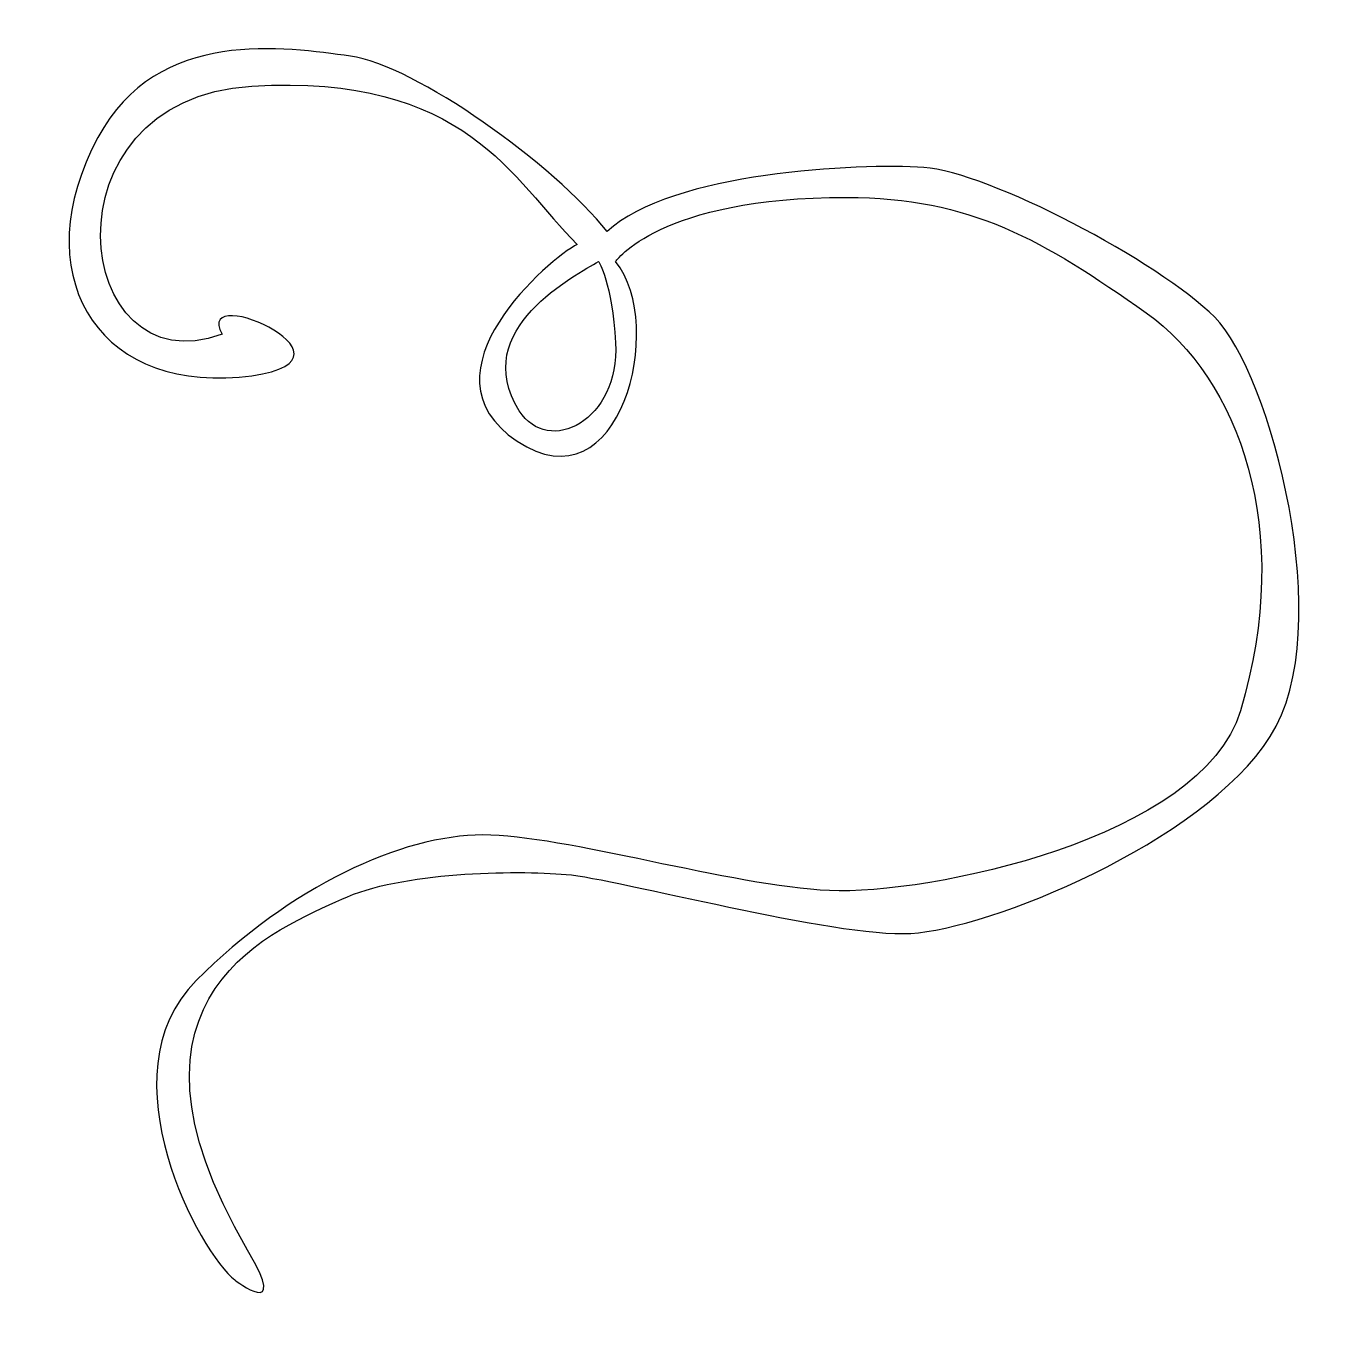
# Model space of a CAD drawing. Header units: centimetres. Extents: x -10.6 to 10.6, y -10.5 to 10.4.
import ezdxf

# ---------------------------------------------------------------- set-up
doc = ezdxf.new("R2010")
doc.units = ezdxf.units.CM
doc.header["$MEASUREMENT"] = 0
doc.layers.add('Camada 1', color=7, linetype='Continuous')

msp = doc.modelspace()

# ---------------------------------------------------------------- linework, layer by layer
at = {"layer": 'Camada 1'}
for points, knots in [([(-7.26552, -9.85675), (-7.81953, -9.44125), (-9.41132, -6.53372), (-7.88877, -5.01218), (-7.88877, -5.01218), (-6.36625, -3.48866), (-4.56772, -2.65863), (-3.25195, -2.65863), (-3.25195, -2.65863), (-1.93618, -2.65863), (0.7626, -3.48865), (2.35436, -3.5589), (2.35436, -3.5589), (3.94615, -3.62716), (8.37622, -2.7279), (8.99844, -0.65134), (8.99844, -0.65134), (9.88067, 2.29133), (8.96735, 4.72915), (7.47595, 5.78499), (7.47595, 5.78499), (5.81492, 6.96127), (4.63864, 7.65377), (2.63135, 7.65377), (2.63135, 7.65377), (-0.41369, 7.65377), (-1.10621, 6.61599), (-1.10621, 6.61599), (-1.10621, 6.61599), (-0.27518, 5.57821), (-1.03694, 2.60144), (-2.69797, 3.70944), (-2.69797, 3.70944), (-4.359, 4.81646), (-2.14496, 6.68423), (-1.72946, 6.89299), (-1.72946, 6.89299), (-2.76721, 7.93074), (-3.52897, 9.66101), (-6.98954, 9.45326), (-6.98954, 9.45326), (-10.45008, 9.24551), (-9.89606, 4.53944), (-7.47328, 5.43969), (-7.47328, 5.43969), (-7.95805, 6.33896), (-4.84274, 4.95495), (-7.19629, 4.7472), (-7.19629, 4.7472), (-9.54981, 4.53945), (-10.63976, 6.46945), (-9.48057, 8.62327), (-9.48057, 8.62327), (-8.51206, 10.42177), (-6.43452, 10.07651), (-5.39677, 9.938), (-5.39677, 9.938), (-4.35902, 9.79949), (-2.08445, 8.17537), (-1.24472, 7.09971), (-1.24472, 7.09971), (-0.20594, 8.06922), (2.83809, 8.20773), (3.87687, 8.13846), (3.87687, 8.13846), (4.91562, 8.06922), (7.68467, 6.61594), (8.58394, 5.71668), (8.58394, 5.71668), (9.48318, 4.81641), (10.5902, 0.66338), (9.48318, -1.06692), (9.48318, -1.06692), (8.37616, -2.79719), (4.91462, -4.18122), (3.66909, -4.25047), (3.66909, -4.25047), (2.42359, -4.31971), (-1.07489, -3.36544), (-1.90589, -3.2972), (-1.90589, -3.2972), (-2.73689, -3.22695), (-4.58429, -3.25256), (-5.53526, -3.69749), (-5.53526, -3.69749), (-6.51446, -4.15559), (-9.50967, -5.20696), (-7.05878, -9.37206), (-7.05878, -9.37206), (-6.36629, -10.54826), (-7.26552, -9.85675), (-7.26552, -9.85675)], [0, 0, 0, 0, 0.04166667, 0.04166667, 0.04166667, 0.04166667, 0.08333333, 0.08333333, 0.08333333, 0.08333333, 0.125, 0.125, 0.125, 0.125, 0.16666667, 0.16666667, 0.16666667, 0.16666667, 0.20833333, 0.20833333, 0.20833333, 0.20833333, 0.25, 0.25, 0.25, 0.25, 0.29166667, 0.29166667, 0.29166667, 0.29166667, 0.33333333, 0.33333333, 0.33333333, 0.33333333, 0.375, 0.375, 0.375, 0.375, 0.41666667, 0.41666667, 0.41666667, 0.41666667, 0.45833333, 0.45833333, 0.45833333, 0.45833333, 0.5, 0.5, 0.5, 0.5, 0.54166667, 0.54166667, 0.54166667, 0.54166667, 0.58333333, 0.58333333, 0.58333333, 0.58333333, 0.625, 0.625, 0.625, 0.625, 0.66666667, 0.66666667, 0.66666667, 0.66666667, 0.70833333, 0.70833333, 0.70833333, 0.70833333, 0.75, 0.75, 0.75, 0.75, 0.79166667, 0.79166667, 0.79166667, 0.79166667, 0.83333333, 0.83333333, 0.83333333, 0.83333333, 0.875, 0.875, 0.875, 0.875, 0.91666667, 0.91666667, 0.91666667, 0.91666667, 1, 1, 1, 1]), ([(-1.38323, 6.61597), (-1.72848, 6.40822), (-3.4958, 5.51718), (-2.66479, 4.20241), (-2.66479, 4.20241), (-2.19108, 3.45369), (-1.03697, 4.05469), (-1.10624, 5.3012), (-1.10624, 5.3012), (-1.16042, 6.27072), (-1.38323, 6.61597), (-1.38323, 6.61597)], [0, 0, 0, 0, 0.25, 0.25, 0.25, 0.25, 0.5, 0.5, 0.5, 0.5, 1, 1, 1, 1])]:
    msp.add_open_spline(points, degree=3, knots=knots, dxfattribs=at)

doc.saveas('drawing.dxf')
